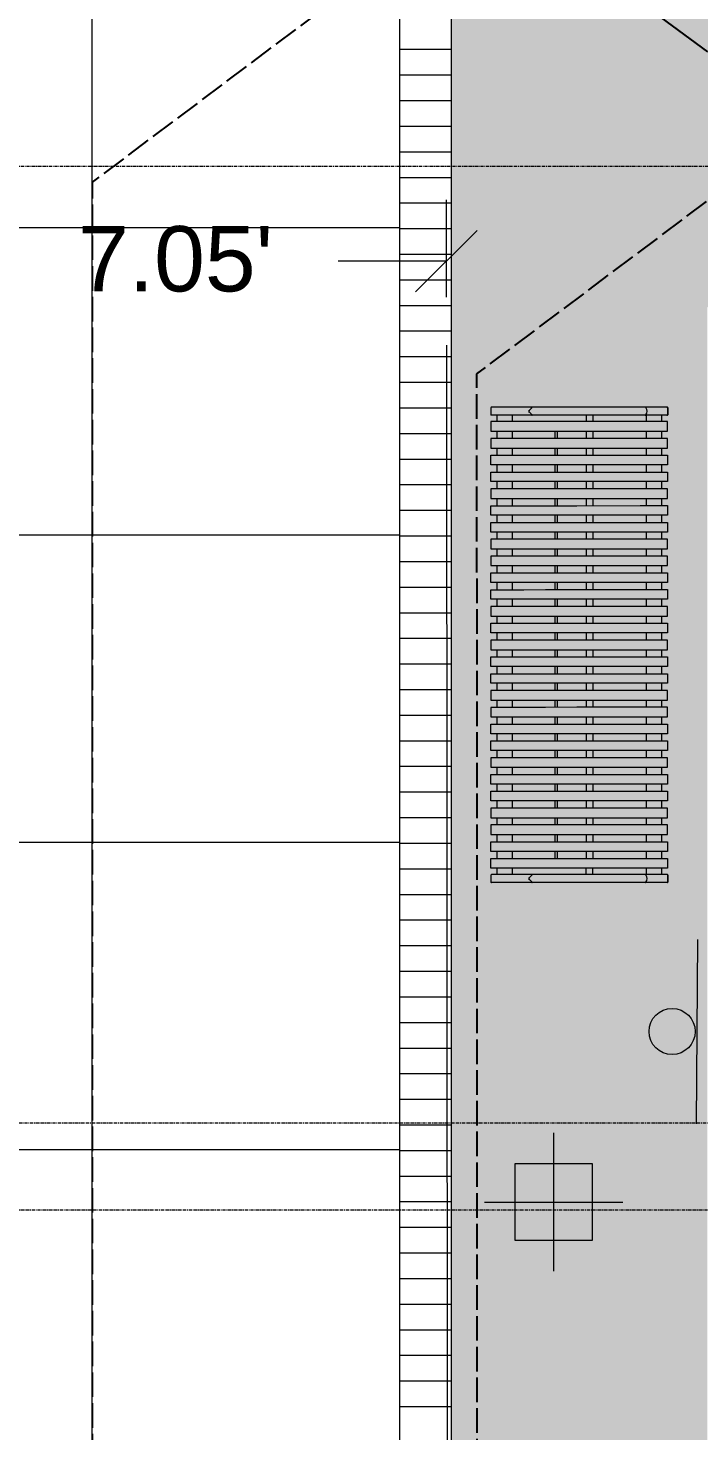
# Model space of a CAD drawing. Header units: inches. Extents: x 3268 to 7018, y 976 to 6708.
# Drawn here: x 6074.8 to 6179.5, y 3788.6 to 4007.8 of the extents above; entities that cross this region are included whole.
import ezdxf

# ---------------------------------------------------------------- set-up
doc = ezdxf.new("R2010")
doc.units = ezdxf.units.IN
doc.header["$MEASUREMENT"] = 0
doc.linetypes.add('Grid Line 1_2_', pattern=[0.875, 0.5, -0.125, 0.125, -0.125])
doc.linetypes.add('IMPORT-EASEMENT2', pattern=[4.8, 3.84, -0.96])
for name, color, linetype, lineweight in [('0-landscaping', 1, 'Continuous', 25), ('C-ANNO-5FT-PED-ZONE', 130, 'Continuous', 25), ('C-SITE-SIGN', 2, 'Continuous', 15), ('L-DROPOFF STUDIES', 2, 'Continuous', 15), ('L-PVMT-BRCK-HATC', 252, 'Continuous', 15), ('L-PVMT-CONC-HATC', 252, 'Continuous', 15), ('L-SITE-FURN-DETL', 41, 'Continuous', 9), ('L-SITE-LIGHT', 2, 'Continuous', 15), ('S-GRID', 1, 'Continuous', 9), ('site_dwg', 8, 'Continuous', 9)]:
    doc.layers.add(name, color=color, linetype=linetype, lineweight=lineweight)
doc.styles.add('Arial_1', font='arial.ttf', dxfattribs={"height": 10.2})

# ---------------------------------------------------------------- blocks, each defined once
blk = doc.blocks.new('site_dwg_dec1-V211-Overall Retail Plan Opt 2')
at = {"layer": '0-landscaping', "color": 213, "flags": 128}
blk.add_lwpolyline([(-112.29, -51.02), (-113.7, -44.31)], dxfattribs=at)
blk = doc.blocks.new('site_dwg__ArchTick-12649359-Overall Retail Plan Opt 2')
at = {"layer": 'L-DROPOFF STUDIES', "color": 53}
blk.add_line((-6, -6), (6, 6), dxfattribs=at)
blk = doc.blocks.new('site_dwg_lighting-12649360-Overall Retail Plan Opt 2')
at = {"layer": 'L-SITE-LIGHT', "color": 53}
for p, q in [((0, 5.4), (0, -5.4)), ((-5.4, 0), (5.4, 0))]:
    blk.add_line(p, q, dxfattribs=at)
at = {"layer": 'L-SITE-LIGHT', "color": 53, "flags": 128}
blk.add_lwpolyline([(-3, 3), (3, 3), (3, -3), (-3, -3)], close=True, dxfattribs=at)
blk = doc.blocks.new('site_dwg_seatwall-12649361-Overall Retail Plan Opt 2')
at = {"layer": 'L-SITE-FURN-DETL', "color": 133}
for p, q in [((-10.77, 37.06), (-10.77, 35.94)), ((-9.84, 35.88), (-9.84, 34.88)), ((-7.46, 35.88), (-7.46, 34.88)), ((-4.82, 36.32), (-4.82, 36.68)), ((4.07, 35.88), (4.07, 34.88)), ((5.12, 35.88), (5.12, 34.88)), ((13.46, 35.88), (13.46, 34.88)), ((15.84, 35.88), (15.84, 34.88)), ((16.78, 37.06), (16.78, 35.94)), ((16.82, 37.06), (16.82, 35.94)), ((-9.84, 33.38), (-9.84, 32.25)), ((-7.46, 33.38), (-7.46, 32.25)), ((-0.75, 32.25), (-0.75, 33.38)), ((-0.37, 32.25), (-0.37, 33.38)), ((4.07, 33.38), (4.07, 32.25)), ((5.12, 33.38), (5.12, 32.25)), ((13.46, 33.38), (13.46, 32.25)), ((15.84, 33.38), (15.84, 32.25)), ((-9.84, 30.75), (-9.84, 29.63)), ((-7.46, 30.75), (-7.46, 29.63)), ((-0.75, 29.63), (-0.75, 30.75)), ((-0.37, 29.63), (-0.37, 30.75)), ((4.07, 30.75), (4.07, 29.63)), ((5.12, 30.75), (5.12, 29.63)), ((13.46, 30.75), (13.46, 29.63)), ((15.84, 30.75), (15.84, 29.63)), ((-9.84, 28.13), (-9.84, 27)), ((-7.46, 28.13), (-7.46, 27)), ((-0.75, 27), (-0.75, 28.13)), ((-0.37, 27), (-0.37, 28.13)), ((4.07, 28.13), (4.07, 27)), ((5.12, 28.13), (5.12, 27)), ((13.46, 28.13), (13.46, 27)), ((15.84, 28.13), (15.84, 27)), ((-9.84, 25.5), (-9.84, 24.38)), ((-7.46, 25.5), (-7.46, 24.38)), ((-0.75, 24.38), (-0.75, 25.5)), ((-0.37, 24.38), (-0.37, 25.5)), ((4.07, 25.5), (4.07, 24.38)), ((5.12, 25.5), (5.12, 24.38)), ((13.46, 25.5), (13.46, 24.38)), ((15.84, 25.5), (15.84, 24.38)), ((-9.84, 22.88), (-9.84, 21.75)), ((-7.46, 22.88), (-7.46, 21.75)), ((-0.75, 21.75), (-0.75, 22.88)), ((-0.37, 21.75), (-0.37, 22.88)), ((4.07, 22.88), (4.07, 21.75)), ((5.12, 22.88), (5.12, 21.75)), ((13.46, 22.88), (13.46, 21.75)), ((15.84, 22.88), (15.84, 21.75)), ((-9.84, 20.25), (-9.84, 19.13)), ((-7.46, 20.25), (-7.46, 19.13)), ((-0.75, 19.13), (-0.75, 20.25)), ((-0.37, 19.13), (-0.37, 20.25)), ((4.07, 20.25), (4.07, 19.13)), ((5.12, 20.25), (5.12, 19.13)), ((13.46, 20.25), (13.46, 19.13)), ((15.84, 20.25), (15.84, 19.13)), ((-9.84, 17.63), (-9.84, 16.5)), ((-7.46, 17.63), (-7.46, 16.5)), ((-0.75, 16.5), (-0.75, 17.63)), ((-0.37, 16.5), (-0.37, 17.63)), ((4.07, 17.63), (4.07, 16.5)), ((5.12, 17.63), (5.12, 16.5)), ((13.46, 17.63), (13.46, 16.5)), ((15.84, 17.63), (15.84, 16.5)), ((-9.84, 15), (-9.84, 13.88)), ((-7.46, 15), (-7.46, 13.88)), ((-0.75, 13.88), (-0.75, 15)), ((-0.37, 13.88), (-0.37, 15)), ((4.07, 15), (4.07, 13.88)), ((5.12, 15), (5.12, 13.88)), ((13.46, 15), (13.46, 13.88)), ((15.84, 15), (15.84, 13.88)), ((-9.84, 12.38), (-9.84, 11.25)), ((-7.46, 12.38), (-7.46, 11.25)), ((-0.75, 11.25), (-0.75, 12.38)), ((-0.37, 11.25), (-0.37, 12.38)), ((4.07, 12.38), (4.07, 11.25)), ((5.12, 12.38), (5.12, 11.25)), ((13.46, 12.38), (13.46, 11.25)), ((15.84, 12.38), (15.84, 11.25)), ((-9.84, 9.75), (-9.84, 8.63)), ((-7.46, 9.75), (-7.46, 8.63)), ((-0.75, 8.63), (-0.75, 9.75)), ((-0.37, 8.63), (-0.37, 9.75)), ((4.07, 9.75), (4.07, 8.63)), ((5.12, 9.75), (5.12, 8.63)), ((13.46, 9.75), (13.46, 8.63)), ((15.84, 9.75), (15.84, 8.63)), ((-9.84, 7.13), (-9.84, 6)), ((-7.46, 7.13), (-7.46, 6)), ((-0.75, 6), (-0.75, 7.13)), ((-0.37, 6), (-0.37, 7.13)), ((4.07, 7.13), (4.07, 6)), ((5.12, 7.13), (5.12, 6)), ((13.46, 7.13), (13.46, 6)), ((15.84, 7.13), (15.84, 6)), ((-9.84, 4.5), (-9.84, 3.38)), ((-7.46, 4.5), (-7.46, 3.38)), ((-0.75, 3.38), (-0.75, 4.5)), ((-0.37, 3.38), (-0.37, 4.5)), ((4.07, 4.5), (4.07, 3.38)), ((5.12, 4.5), (5.12, 3.38)), ((13.46, 4.5), (13.46, 3.38)), ((15.84, 4.5), (15.84, 3.38)), ((-9.84, 1.88), (-9.84, 0.75)), ((-7.46, 1.88), (-7.46, 0.75)), ((-0.75, 0.75), (-0.75, 1.88)), ((-0.37, 0.75), (-0.37, 1.88)), ((4.07, 1.88), (4.07, 0.75)), ((5.12, 1.88), (5.12, 0.75)), ((13.46, 1.88), (13.46, 0.75)), ((15.84, 1.88), (15.84, 0.75)), ((-9.84, -0.75), (-9.84, -1.87)), ((-7.46, -0.75), (-7.46, -1.87)), ((-0.75, -1.87), (-0.75, -0.75)), ((-0.37, -1.87), (-0.37, -0.75)), ((4.07, -0.75), (4.07, -1.87)), ((5.12, -0.75), (5.12, -1.87)), ((13.46, -0.75), (13.46, -1.87)), ((15.84, -0.75), (15.84, -1.87)), ((-9.84, -3.37), (-9.84, -4.5)), ((-7.46, -3.37), (-7.46, -4.5)), ((-0.75, -4.5), (-0.75, -3.37)), ((-0.37, -4.5), (-0.37, -3.37)), ((4.07, -3.37), (4.07, -4.5)), ((5.12, -3.37), (5.12, -4.5)), ((13.46, -3.37), (13.46, -4.5)), ((15.84, -3.37), (15.84, -4.5)), ((-9.84, -6), (-9.84, -7.12)), ((-7.46, -6), (-7.46, -7.12)), ((-0.75, -7.12), (-0.75, -6)), ((-0.37, -7.12), (-0.37, -6)), ((4.07, -6), (4.07, -7.12)), ((5.12, -6), (5.12, -7.12)), ((13.46, -6), (13.46, -7.12)), ((15.84, -6), (15.84, -7.12)), ((-9.84, -8.62), (-9.84, -9.75)), ((-7.46, -8.62), (-7.46, -9.75)), ((-0.75, -9.75), (-0.75, -8.62)), ((-0.37, -9.75), (-0.37, -8.62)), ((4.07, -8.62), (4.07, -9.75)), ((5.12, -8.62), (5.12, -9.75)), ((13.46, -8.62), (13.46, -9.75)), ((15.84, -8.62), (15.84, -9.75)), ((-9.84, -11.25), (-9.84, -12.37)), ((-7.46, -11.25), (-7.46, -12.37)), ((-0.75, -12.37), (-0.75, -11.25)), ((-0.37, -12.37), (-0.37, -11.25)), ((4.07, -11.25), (4.07, -12.37)), ((5.12, -11.25), (5.12, -12.37)), ((13.46, -11.25), (13.46, -12.37)), ((15.84, -11.25), (15.84, -12.37)), ((-9.84, -13.87), (-9.84, -15)), ((-7.46, -13.87), (-7.46, -15)), ((-0.75, -15), (-0.75, -13.87)), ((-0.37, -15), (-0.37, -13.87)), ((4.07, -13.87), (4.07, -15)), ((5.12, -13.87), (5.12, -15)), ((13.46, -13.87), (13.46, -15)), ((15.84, -13.87), (15.84, -15)), ((-9.84, -16.5), (-9.84, -17.62)), ((-7.46, -16.5), (-7.46, -17.62)), ((-0.75, -17.62), (-0.75, -16.5)), ((-0.37, -17.62), (-0.37, -16.5)), ((4.07, -16.5), (4.07, -17.62)), ((5.12, -16.5), (5.12, -17.62)), ((13.46, -16.5), (13.46, -17.62)), ((15.84, -16.5), (15.84, -17.62)), ((-9.84, -19.12), (-9.84, -20.25)), ((-7.46, -19.12), (-7.46, -20.25)), ((-0.75, -20.25), (-0.75, -19.12)), ((-0.37, -20.25), (-0.37, -19.12)), ((4.07, -19.12), (4.07, -20.25)), ((5.12, -19.12), (5.12, -20.25)), ((13.46, -19.12), (13.46, -20.25)), ((15.84, -19.12), (15.84, -20.25)), ((-9.84, -21.75), (-9.84, -22.87)), ((-7.46, -21.75), (-7.46, -22.87)), ((-0.75, -22.87), (-0.75, -21.75)), ((-0.37, -22.87), (-0.37, -21.75)), ((4.07, -21.75), (4.07, -22.87)), ((5.12, -21.75), (5.12, -22.87)), ((13.46, -21.75), (13.46, -22.87)), ((15.84, -21.75), (15.84, -22.87)), ((-9.84, -24.37), (-9.84, -25.5)), ((-7.46, -24.37), (-7.46, -25.5)), ((-0.75, -25.5), (-0.75, -24.37)), ((-0.37, -25.5), (-0.37, -24.37)), ((4.07, -24.37), (4.07, -25.5)), ((5.12, -24.37), (5.12, -25.5)), ((13.46, -24.37), (13.46, -25.5)), ((15.84, -24.37), (15.84, -25.5)), ((-9.84, -27), (-9.84, -28.12)), ((-7.46, -27), (-7.46, -28.12)), ((-0.75, -28.12), (-0.75, -27)), ((-0.37, -28.12), (-0.37, -27)), ((4.07, -27), (4.07, -28.12)), ((5.12, -27), (5.12, -28.12)), ((13.46, -27), (13.46, -28.12)), ((15.84, -27), (15.84, -28.12)), ((-9.84, -29.62), (-9.84, -30.75)), ((-7.46, -29.62), (-7.46, -30.75)), ((-0.75, -30.75), (-0.75, -29.62)), ((-0.37, -30.75), (-0.37, -29.62)), ((4.07, -29.62), (4.07, -30.75)), ((5.12, -29.62), (5.12, -30.75)), ((13.46, -29.62), (13.46, -30.75)), ((15.84, -29.62), (15.84, -30.75)), ((-9.84, -32.25), (-9.84, -33.37)), ((-7.46, -32.25), (-7.46, -33.37)), ((-0.75, -33.37), (-0.75, -32.25)), ((-0.37, -33.37), (-0.37, -32.25)), ((4.07, -32.25), (4.07, -33.37)), ((5.12, -32.25), (5.12, -33.37)), ((13.46, -32.25), (13.46, -33.37)), ((15.84, -32.25), (15.84, -33.37)), ((-9.84, -34.87), (-9.84, -35.88)), ((-7.46, -34.87), (-7.46, -35.88)), ((4.07, -35.88), (4.07, -34.87)), ((5.12, -35.88), (5.12, -34.87)), ((13.46, -34.87), (13.46, -35.88)), ((15.84, -34.87), (15.84, -35.88)), ((-10.77, -35.94), (-10.77, -37.06)), ((-4.82, -36.68), (-4.82, -36.32)), ((16.78, -35.94), (16.78, -37.06)), ((16.82, -35.94), (16.82, -37.06))]:
    blk.add_line(p, q, dxfattribs=at)
at = {"layer": 'L-SITE-FURN-DETL', "color": 133, "flags": 128}
for points in [[(16.75, 37.12), (16.71, 37.12), (14.71, 37.12), (13.31, 37.12), (9.26, 37.12), (-0.31, 37.12), (-4.37, 37.12), (-6.01, 37.12), (-6.03, 37.12), (-6.81, 37.12), (-10.71, 37.12)], [(16.75, 35.88), (16.71, 35.88), (14.71, 35.88), (13.31, 35.88), (9.26, 35.88), (-0.31, 35.88), (-4.37, 35.88), (-6.01, 35.88), (-6.03, 35.88), (-6.81, 35.88), (-10.71, 35.88)], [(16.75, -35.88), (16.71, -35.88), (14.71, -35.88), (13.31, -35.88), (9.26, -35.88), (-0.31, -35.88), (-4.37, -35.88), (-6.01, -35.88), (-6.03, -35.88), (-6.81, -35.88), (-10.71, -35.88)], [(16.75, -37.12), (16.71, -37.12), (14.71, -37.12), (13.31, -37.12), (9.26, -37.12), (-0.31, -37.12), (-4.37, -37.12), (-6.01, -37.12), (-6.03, -37.12), (-6.81, -37.12), (-10.71, -37.12)]]:
    blk.add_lwpolyline(points, dxfattribs=at)
for points in [[(12.5, 33.38), (12.55, 33.38), (14.84, 33.38), (16.78, 33.38), (16.78, 34.88), (14.84, 34.88), (12.55, 34.88), (12.5, 34.88), (2.64, 34.88), (-2.24, 34.88), (-5.64, 34.88), (-5.66, 34.88), (-6.81, 34.88), (-10.77, 34.88), (-10.77, 33.38), (-6.81, 33.38), (-5.66, 33.38), (-5.64, 33.38), (-2.24, 33.38), (2.64, 33.38)], [(12.5, 30.75), (12.55, 30.75), (14.84, 30.75), (16.78, 30.75), (16.78, 32.25), (14.84, 32.25), (12.55, 32.25), (12.5, 32.25), (2.64, 32.25), (-2.24, 32.25), (-5.64, 32.25), (-5.66, 32.25), (-6.81, 32.25), (-10.77, 32.25), (-10.77, 30.75), (-6.81, 30.75), (-5.66, 30.75), (-5.64, 30.75), (-2.24, 30.75), (2.64, 30.75)], [(12.5, 28.13), (2.64, 28.13), (-2.24, 28.13), (-5.64, 28.13), (-5.66, 28.13), (-6.81, 28.13), (-10.77, 28.13), (-10.77, 29.63), (-6.81, 29.63), (-5.66, 29.63), (-5.64, 29.63), (-2.24, 29.63), (2.64, 29.63), (12.5, 29.63), (12.55, 29.63), (14.84, 29.63), (16.78, 29.63), (16.78, 28.13), (14.84, 28.13), (12.55, 28.13)], [(-10.77, 25.5), (-10.77, 27), (-6.81, 27), (-5.66, 27), (-5.64, 27), (-2.24, 27), (2.64, 27), (12.5, 27), (12.55, 27), (14.84, 27), (16.78, 27), (16.78, 25.5), (14.84, 25.5), (12.55, 25.5), (12.5, 25.5), (2.64, 25.5), (-2.24, 25.5), (-5.64, 25.5), (-5.66, 25.5), (-6.81, 25.5)], [(12.5, 22.88), (12.55, 22.88), (14.84, 22.88), (16.78, 22.88), (16.78, 24.38), (14.84, 24.38), (12.55, 24.38), (12.5, 24.38), (2.64, 24.38), (-2.24, 24.38), (-5.64, 24.38), (-5.66, 24.38), (-6.81, 24.38), (-10.77, 24.38), (-10.77, 22.88), (-6.81, 22.88), (-5.66, 22.88), (-5.64, 22.88), (-2.24, 22.88), (2.64, 22.88)], [(12.5, 20.25), (2.64, 20.25), (-2.24, 20.25), (-5.64, 20.25), (-5.66, 20.25), (-6.81, 20.25), (-10.77, 20.25), (-10.77, 21.75), (-6.81, 21.75), (-5.66, 21.75), (-5.64, 21.75), (-2.24, 21.75), (2.64, 21.75), (12.5, 21.75), (12.55, 21.75), (14.84, 21.75), (16.78, 21.75), (16.78, 20.25), (14.84, 20.25), (12.55, 20.25)], [(12.5, 17.63), (2.64, 17.63), (-2.24, 17.63), (-5.64, 17.63), (-5.66, 17.63), (-6.81, 17.63), (-10.77, 17.63), (-10.77, 19.13), (-6.81, 19.13), (-5.66, 19.13), (-5.64, 19.13), (-2.24, 19.13), (2.64, 19.13), (12.5, 19.13), (12.55, 19.13), (14.84, 19.13), (16.78, 19.13), (16.78, 17.63), (14.84, 17.63), (12.55, 17.63)], [(12.5, 15), (12.55, 15), (14.84, 15), (16.78, 15), (16.78, 16.5), (14.84, 16.5), (12.55, 16.5), (12.5, 16.5), (2.64, 16.5), (-2.24, 16.5), (-5.64, 16.5), (-5.66, 16.5), (-6.81, 16.5), (-10.77, 16.5), (-10.77, 15), (-6.81, 15), (-5.66, 15), (-5.64, 15), (-2.24, 15), (2.64, 15)], [(12.5, 12.38), (12.55, 12.38), (14.84, 12.38), (16.78, 12.38), (16.78, 13.88), (14.84, 13.88), (12.55, 13.88), (12.5, 13.88), (2.64, 13.88), (-2.24, 13.88), (-5.64, 13.88), (-5.66, 13.88), (-6.81, 13.88), (-10.77, 13.88), (-10.77, 12.38), (-6.81, 12.38), (-5.66, 12.38), (-5.64, 12.38), (-2.24, 12.38), (2.64, 12.38)], [(12.5, 9.75), (2.64, 9.75), (-2.24, 9.75), (-5.64, 9.75), (-5.66, 9.75), (-6.81, 9.75), (-10.77, 9.75), (-10.77, 11.25), (-6.81, 11.25), (-5.66, 11.25), (-5.64, 11.25), (-2.24, 11.25), (2.64, 11.25), (12.5, 11.25), (12.55, 11.25), (14.84, 11.25), (16.78, 11.25), (16.78, 9.75), (14.84, 9.75), (12.55, 9.75)], [(12.5, 7.13), (2.64, 7.13), (-2.24, 7.13), (-5.64, 7.13), (-5.66, 7.13), (-6.81, 7.13), (-10.77, 7.13), (-10.77, 8.63), (-6.81, 8.63), (-5.66, 8.63), (-5.64, 8.63), (-2.24, 8.63), (2.64, 8.63), (12.5, 8.63), (12.55, 8.63), (14.84, 8.63), (16.78, 8.63), (16.78, 7.13), (14.84, 7.13), (12.55, 7.13)], [(12.5, 4.5), (12.55, 4.5), (14.84, 4.5), (16.78, 4.5), (16.78, 6), (14.84, 6), (12.55, 6), (12.5, 6), (2.64, 6), (-2.24, 6), (-5.64, 6), (-5.66, 6), (-6.81, 6), (-10.77, 6), (-10.77, 4.5), (-6.81, 4.5), (-5.66, 4.5), (-5.64, 4.5), (-2.24, 4.5), (2.64, 4.5)], [(12.5, 1.88), (2.64, 1.88), (-2.24, 1.88), (-5.64, 1.88), (-5.66, 1.88), (-6.81, 1.88), (-10.77, 1.88), (-10.77, 3.38), (-6.81, 3.38), (-5.66, 3.38), (-5.64, 3.38), (-2.24, 3.38), (2.64, 3.38), (12.5, 3.38), (12.55, 3.38), (14.84, 3.38), (16.78, 3.38), (16.78, 1.88), (14.84, 1.88), (12.55, 1.88)], [(12.5, -0.75), (12.55, -0.75), (14.84, -0.75), (16.78, -0.75), (16.78, 0.75), (14.84, 0.75), (12.55, 0.75), (12.5, 0.75), (2.64, 0.75), (-2.24, 0.75), (-5.64, 0.75), (-5.66, 0.75), (-6.81, 0.75), (-10.77, 0.75), (-10.77, -0.75), (-6.81, -0.75), (-5.66, -0.75), (-5.64, -0.75), (-2.24, -0.75), (2.64, -0.75)], [(12.5, -3.37), (2.64, -3.37), (-2.24, -3.37), (-5.64, -3.37), (-5.66, -3.37), (-6.81, -3.37), (-10.77, -3.37), (-10.77, -1.87), (-6.81, -1.87), (-5.66, -1.87), (-5.64, -1.87), (-2.24, -1.87), (2.64, -1.87), (12.5, -1.87), (12.55, -1.87), (14.84, -1.87), (16.78, -1.87), (16.78, -3.37), (14.84, -3.37), (12.55, -3.37)], [(12.5, -6), (2.64, -6), (-2.24, -6), (-5.64, -6), (-5.66, -6), (-6.81, -6), (-10.77, -6), (-10.77, -4.5), (-6.81, -4.5), (-5.66, -4.5), (-5.64, -4.5), (-2.24, -4.5), (2.64, -4.5), (12.5, -4.5), (12.55, -4.5), (14.84, -4.5), (16.78, -4.5), (16.78, -6), (14.84, -6), (12.55, -6)], [(12.5, -8.62), (12.55, -8.62), (14.84, -8.62), (16.78, -8.62), (16.78, -7.12), (14.84, -7.12), (12.55, -7.12), (12.5, -7.12), (2.64, -7.12), (-2.24, -7.12), (-5.64, -7.12), (-5.66, -7.12), (-6.81, -7.12), (-10.77, -7.12), (-10.77, -8.62), (-6.81, -8.62), (-5.66, -8.62), (-5.64, -8.62), (-2.24, -8.62), (2.64, -8.62)], [(12.5, -11.25), (12.55, -11.25), (14.84, -11.25), (16.78, -11.25), (16.78, -9.75), (14.84, -9.75), (12.55, -9.75), (12.5, -9.75), (2.64, -9.75), (-2.24, -9.75), (-5.64, -9.75), (-5.66, -9.75), (-6.81, -9.75), (-10.77, -9.75), (-10.77, -11.25), (-6.81, -11.25), (-5.66, -11.25), (-5.64, -11.25), (-2.24, -11.25), (2.64, -11.25)], [(12.5, -13.87), (2.64, -13.87), (-2.24, -13.87), (-5.64, -13.87), (-5.66, -13.87), (-6.81, -13.87), (-10.77, -13.87), (-10.77, -12.37), (-6.81, -12.37), (-5.66, -12.37), (-5.64, -12.37), (-2.24, -12.37), (2.64, -12.37), (12.5, -12.37), (12.55, -12.37), (14.84, -12.37), (16.78, -12.37), (16.78, -13.87), (14.84, -13.87), (12.55, -13.87)], [(12.5, -16.5), (2.64, -16.5), (-2.24, -16.5), (-5.64, -16.5), (-5.66, -16.5), (-6.81, -16.5), (-10.77, -16.5), (-10.77, -15), (-6.81, -15), (-5.66, -15), (-5.64, -15), (-2.24, -15), (2.64, -15), (12.5, -15), (12.55, -15), (14.84, -15), (16.78, -15), (16.78, -16.5), (14.84, -16.5), (12.55, -16.5)], [(12.5, -19.12), (12.55, -19.12), (14.84, -19.12), (16.78, -19.12), (16.78, -17.62), (14.84, -17.62), (12.55, -17.62), (12.5, -17.62), (2.64, -17.62), (-2.24, -17.62), (-5.64, -17.62), (-5.66, -17.62), (-6.81, -17.62), (-10.77, -17.62), (-10.77, -19.12), (-6.81, -19.12), (-5.66, -19.12), (-5.64, -19.12), (-2.24, -19.12), (2.64, -19.12)], [(12.5, -21.75), (2.64, -21.75), (-2.24, -21.75), (-5.64, -21.75), (-5.66, -21.75), (-6.81, -21.75), (-10.77, -21.75), (-10.77, -20.25), (-6.81, -20.25), (-5.66, -20.25), (-5.64, -20.25), (-2.24, -20.25), (2.64, -20.25), (12.5, -20.25), (12.55, -20.25), (14.84, -20.25), (16.78, -20.25), (16.78, -21.75), (14.84, -21.75), (12.55, -21.75)], [(12.5, -24.37), (2.64, -24.37), (-2.24, -24.37), (-5.64, -24.37), (-5.66, -24.37), (-6.81, -24.37), (-10.77, -24.37), (-10.77, -22.87), (-6.81, -22.87), (-5.66, -22.87), (-5.64, -22.87), (-2.24, -22.87), (2.64, -22.87), (12.5, -22.87), (12.55, -22.87), (14.84, -22.87), (16.78, -22.87), (16.78, -24.37), (14.84, -24.37), (12.55, -24.37)], [(12.5, -27), (12.55, -27), (14.84, -27), (16.78, -27), (16.78, -25.5), (14.84, -25.5), (12.55, -25.5), (12.5, -25.5), (2.64, -25.5), (-2.24, -25.5), (-5.64, -25.5), (-5.66, -25.5), (-6.81, -25.5), (-10.77, -25.5), (-10.77, -27), (-6.81, -27), (-5.66, -27), (-5.64, -27), (-2.24, -27), (2.64, -27)], [(12.5, -29.62), (12.55, -29.62), (14.84, -29.62), (16.78, -29.62), (16.78, -28.12), (14.84, -28.12), (12.55, -28.12), (12.5, -28.12), (2.64, -28.12), (-2.24, -28.12), (-5.64, -28.12), (-5.66, -28.12), (-6.81, -28.12), (-10.77, -28.12), (-10.77, -29.62), (-6.81, -29.62), (-5.66, -29.62), (-5.64, -29.62), (-2.24, -29.62), (2.64, -29.62)], [(12.5, -32.25), (2.64, -32.25), (-2.24, -32.25), (-5.64, -32.25), (-5.66, -32.25), (-6.81, -32.25), (-10.77, -32.25), (-10.77, -30.75), (-6.81, -30.75), (-5.66, -30.75), (-5.64, -30.75), (-2.24, -30.75), (2.64, -30.75), (12.5, -30.75), (12.55, -30.75), (14.84, -30.75), (16.78, -30.75), (16.78, -32.25), (14.84, -32.25), (12.55, -32.25)], [(12.5, -34.87), (2.64, -34.87), (-2.24, -34.87), (-5.64, -34.87), (-5.66, -34.87), (-6.81, -34.87), (-10.77, -34.87), (-10.77, -33.37), (-6.81, -33.37), (-5.66, -33.37), (-5.64, -33.37), (-2.24, -33.37), (2.64, -33.37), (12.5, -33.37), (12.55, -33.37), (14.84, -33.37), (16.78, -33.37), (16.78, -34.87), (14.84, -34.87), (12.55, -34.87)]]:
    blk.add_lwpolyline(points, close=True, dxfattribs=at)
at = {"layer": 'L-SITE-FURN-DETL', "color": 133}
for centre, radius, start, end in [((-10.71, 37.06), 0.0625, 90, 180), ((-10.71, 35.94), 0.0625, 180, 270), ((13.31, 37), 0.125, 34.8499, 90), ((13.31, 36), 0.125, 270, 325.1501), ((12.59, 36.5), 1, 325.1501, 34.8499), ((16.71, 37.06), 0.0625, 0, 90), ((16.71, 35.94), 0.0625, 270, 0), ((-10.71, -35.94), 0.0625, 90, 180), ((-10.71, -37.06), 0.0625, 180, 270), ((13.31, -36), 0.125, 34.8499, 90), ((13.31, -37), 0.125, 270, 325.1501), ((12.59, -36.5), 1, 325.1501, 34.8499), ((16.71, -35.94), 0.0625, 0, 90), ((16.71, -37.06), 0.0625, 270, 0)]:
    blk.add_arc(centre, radius, start, end, dxfattribs=at)
for centre in [(-5.76, 36.5), (-5.76, -36.5)]:
    blk.add_ellipse(centre, major_axis=(0, 1), ratio=0.950917, start_param=4.529012, end_param=4.895766, dxfattribs=at)
for points, knots in [([(-4.82, 36.68), (-4.81, 36.67), (-4.79, 36.67), (-4.77, 36.67), (-4.74, 36.67), (-4.71, 36.69), (-4.65, 36.74), (-4.62, 36.77), (-4.53, 36.87), (-4.47, 36.95), (-4.4, 37.03), (-4.38, 37.05), (-4.37, 37.06)], [-0.149114, -0.149114, -0.149114, -0.149114, 0, 0, 0, 0.268143, 0.268143, 0.536286, 0.536286, 1.072572, 1.072572, 1.20021, 1.20021, 1.20021, 1.20021]), ([(-4.37, 35.94), (-4.38, 35.95), (-4.4, 35.97), (-4.47, 36.05), (-4.53, 36.13), (-4.62, 36.23), (-4.65, 36.26), (-4.71, 36.31), (-4.74, 36.33), (-4.79, 36.33), (-4.81, 36.33), (-4.82, 36.32)], [8.664695, 8.664695, 8.664695, 8.664695, 8.792333, 8.792333, 9.328619, 9.328619, 9.596762, 9.596762, 9.864905, 9.864905, 10.014019, 10.014019, 10.014019, 10.014019]), ([(-4.36, 37.07), (-4.35, 37.08), (-4.35, 37.1), (-4.35, 37.11), (-4.35, 37.12), (-4.36, 37.12), (-4.36, 37.12), (-4.37, 37.12), (-4.37, 37.12), (-4.37, 37.12)], [0.021552, 0.021552, 0.021552, 0.021552, 0.1178899, 0.1178899, 0.173416, 0.173416, 0.2261946, 0.2261946, 0.2269767, 0.2269767, 0.2269767, 0.2269767]), ([(-4.37, 35.88), (-4.37, 35.88), (-4.37, 35.88), (-4.36, 35.88), (-4.36, 35.88), (-4.35, 35.88), (-4.35, 35.89), (-4.35, 35.9), (-4.35, 35.92), (-4.36, 35.93)], [-0.0006648, -0.0006648, -0.0006648, -0.0006648, 0, 0, 0.0448633, 0.0448633, 0.0920621, 0.0920621, 0.173952, 0.173952, 0.173952, 0.173952]), ([(16.82, 37.06), (16.82, 37.07), (16.82, 37.08), (16.81, 37.09), (16.81, 37.1), (16.79, 37.11), (16.79, 37.12), (16.77, 37.12), (16.76, 37.12), (16.75, 37.12)], [0.19865694, 0.19865694, 0.19865694, 0.19865694, 0.22080527, 0.22080527, 0.24456797, 0.24456797, 0.27039096, 0.27039096, 0.29800607, 0.29800607, 0.29800607, 0.29800607]), ([(16.75, 35.88), (16.76, 35.88), (16.77, 35.88), (16.79, 35.88), (16.79, 35.89), (16.81, 35.9), (16.81, 35.91), (16.82, 35.92), (16.82, 35.93), (16.82, 35.94)], [0.49662169, 0.49662169, 0.49662169, 0.49662169, 0.5242368, 0.5242368, 0.55005979, 0.55005979, 0.57382249, 0.57382249, 0.59597082, 0.59597082, 0.59597082, 0.59597082]), ([(-4.82, -36.32), (-4.81, -36.33), (-4.79, -36.33), (-4.77, -36.33), (-4.74, -36.33), (-4.71, -36.31), (-4.65, -36.26), (-4.62, -36.23), (-4.53, -36.13), (-4.47, -36.05), (-4.4, -35.97), (-4.38, -35.95), (-4.37, -35.94)], [-0.149114, -0.149114, -0.149114, -0.149114, 0, 0, 0, 0.268143, 0.268143, 0.536286, 0.536286, 1.072572, 1.072572, 1.20021, 1.20021, 1.20021, 1.20021]), ([(-4.37, -37.06), (-4.38, -37.05), (-4.4, -37.03), (-4.47, -36.95), (-4.53, -36.87), (-4.62, -36.77), (-4.65, -36.74), (-4.71, -36.69), (-4.74, -36.67), (-4.79, -36.67), (-4.81, -36.67), (-4.82, -36.68)], [8.664695, 8.664695, 8.664695, 8.664695, 8.792333, 8.792333, 9.328619, 9.328619, 9.596762, 9.596762, 9.864905, 9.864905, 10.014019, 10.014019, 10.014019, 10.014019]), ([(-4.36, -35.93), (-4.35, -35.92), (-4.35, -35.9), (-4.35, -35.89), (-4.35, -35.88), (-4.36, -35.88), (-4.36, -35.88), (-4.37, -35.88), (-4.37, -35.88), (-4.37, -35.88)], [0.021552, 0.021552, 0.021552, 0.021552, 0.1178899, 0.1178899, 0.173416, 0.173416, 0.2261946, 0.2261946, 0.2269767, 0.2269767, 0.2269767, 0.2269767]), ([(-4.37, -37.12), (-4.37, -37.12), (-4.37, -37.12), (-4.36, -37.12), (-4.36, -37.12), (-4.35, -37.12), (-4.35, -37.11), (-4.35, -37.1), (-4.35, -37.08), (-4.36, -37.07)], [-0.0006648, -0.0006648, -0.0006648, -0.0006648, 0, 0, 0.0448633, 0.0448633, 0.0920621, 0.0920621, 0.173952, 0.173952, 0.173952, 0.173952]), ([(16.82, -35.94), (16.82, -35.93), (16.82, -35.92), (16.81, -35.91), (16.81, -35.9), (16.79, -35.89), (16.79, -35.88), (16.77, -35.88), (16.76, -35.88), (16.75, -35.88)], [0.19865694, 0.19865694, 0.19865694, 0.19865694, 0.22080527, 0.22080527, 0.24456797, 0.24456797, 0.27039096, 0.27039096, 0.29800607, 0.29800607, 0.29800607, 0.29800607]), ([(16.75, -37.12), (16.76, -37.12), (16.77, -37.12), (16.79, -37.12), (16.79, -37.11), (16.81, -37.1), (16.81, -37.09), (16.82, -37.08), (16.82, -37.07), (16.82, -37.06)], [0.49662169, 0.49662169, 0.49662169, 0.49662169, 0.5242368, 0.5242368, 0.55005979, 0.55005979, 0.57382249, 0.57382249, 0.59597082, 0.59597082, 0.59597082, 0.59597082])]:
    blk.add_open_spline(points, degree=3, knots=knots, dxfattribs=at)
for points in [[(-4.37, 37.06), (-4.37, 37.06), (-4.36, 37.07), (-4.36, 37.07)], [(-4.36, 35.93), (-4.36, 35.93), (-4.37, 35.94), (-4.37, 35.94)], [(-4.37, -35.94), (-4.37, -35.94), (-4.36, -35.93), (-4.36, -35.93)], [(-4.36, -37.07), (-4.36, -37.07), (-4.37, -37.06), (-4.37, -37.06)]]:
    blk.add_open_spline(points, degree=3, dxfattribs=at)
blk = doc.blocks.new('site_dwg_b2-12649368-Overall Retail Plan Opt 2')
at = {"layer": 'L-PVMT-BRCK-HATC', "color": 53}
blk.add_line((0, 0), (0, 7.99), dxfattribs=at)
blk = doc.blocks.new('site_dwg_SIGN-12649377-Overall Retail Plan Opt 2')
at = {"layer": 'C-SITE-SIGN', "color": 53}
blk.add_line((4.83, 18), (4.83, -18), dxfattribs=at)
blk.add_circle((0, 0), 4.5, dxfattribs=at)
blk = doc.blocks.new('site_dwg-12440225-Overall Retail Plan Opt 2')
at = {"layer": 'L-PVMT-BRCK-HATC'}
h = blk.add_hatch(dxfattribs=at)
h.set_pattern_fill('FP_246', color=53, style=0, pattern_type=2)
h.set_pattern_definition([(41.193, (24339643.438, 9814490.821), (0.3754036, 5.6415494), [11.995, -3.998]), (131.193, (24339646.447, 9814493.454), (0.3754036, 5.6415494), [11.995, -3.998])])
h.paths.add_polyline_path([(24340944.14, 9815161.57), (24340946.21, 9815192.75), (24341054.76, 9815287.75), (24341063.87, 9815424.2), (24341015.93, 9815427.39), (24341020.73, 9815499.24), (24341068.62, 9815496.04), (24341085.92, 9815756.34), (24341038.03, 9815759.53), (24341042.83, 9815831.38), (24341090.72, 9815828.2), (24341094.26, 9815881.41), (24340999.25, 9815989.95), (24341037.33, 9816562.21), (24341145.96, 9816657.28), (24341149.84, 9816715.34), (24341101.92, 9816718.54), (24341106.72, 9816790.38), (24341154.61, 9816787.18), (24341172.39, 9817054.59), (24341124.49, 9817057.78), (24341129.29, 9817129.63), (24341177.19, 9817126.43), (24341191.29, 9817337.95), (24341143.31, 9817341.16), (24341148.16, 9817412.99), (24341196.05, 9817409.79), (24341198.6, 9817448.45), (24341103.53, 9817557.08), (24341063.62, 9817559.73), (24340904.23, 9815164.24)])
at = {"layer": 'C-ANNO-5FT-PED-ZONE', "color": 213, "linetype": 'IMPORT-EASEMENT2', "flags": 128}
for points in [[(24341173.43, 9817974.57), (24341064.86, 9817879.54), (24341058.61, 9817785.54), (24341020.66, 9817759.05), (24341002.74, 9817494.24), (24341098.03, 9817385.65), (24341049.73, 9816657.86), (24340942.84, 9816588.12), (24340903.16, 9815991.7), (24340997.75, 9815877.32), (24340956.94, 9815281.88), (24340851.85, 9815190.06), (24340840.21, 9815028.45), (24340816.32, 9814987.86), (24340807.92, 9814861.59), (24340828.34, 9814837.59), (24340814.21, 9814639.14), (24340820.32, 9814572.24), (24340784.24, 9814041.25), (24340346.68, 9814070.99), (24339654.21, 9814556.55), (24339621.09, 9814593.99), (24339537.64, 9814651.84), (24339442.84, 9814690.83), (24339354.14, 9814753.02), (24339330.46, 9814798.3), (24339230.24, 9814867.97), (24339182.62, 9814867.15), (24339131.69, 9814915.48), (24338893.25, 9815077.69), (24338651.6, 9815247.64), (24338560.99, 9815303.18)], [(24341067.29, 9817559.49), (24341064.28, 9817515.07), (24341159.55, 9817406.52), (24341107.61, 9816623.98), (24341000.72, 9816554.24), (24340964.61, 9816011.54), (24341059.25, 9815897.1), (24341015.1, 9815253.02), (24340909.93, 9815161.12), (24340904.95, 9815092.03)]]:
    blk.add_lwpolyline(points, dxfattribs=at)
at = {"layer": 'L-DROPOFF STUDIES', "color": 53}
for p, q in [((24340996.81, 9816566.51), (24340997.82, 9816581.71)), ((24340997.18, 9816572.13), (24340980.3, 9816573.25)), ((24340996.31, 9816559.02), (24340961.56, 9816032.16))]:
    blk.add_line(p, q, dxfattribs=at)
at = {"layer": 'L-PVMT-BRCK-HATC', "color": 53, "flags": 128}
blk.add_lwpolyline([(24341063.62, 9817559.73), (24340904.23, 9815164.24)], dxfattribs=at)
at = {"layer": 'L-PVMT-CONC-HATC', "color": 53}
for p, q in [((24340990.26, 9816577.81), (24340910.46, 9816583.12)), ((24340987.08, 9816529.92), (24340907.27, 9816535.23)), ((24340983.89, 9816482.02), (24340904.08, 9816487.33)), ((24340980.7, 9816434.13), (24340900.89, 9816439.44))]:
    blk.add_line(p, q, dxfattribs=at)
at = {"layer": 'L-PVMT-CONC-HATC', "color": 53, "flags": 128}
for points in [[(24340810.98, 9813883.41), (24341079.5, 9817918.85), (24341096.74, 9818177.97)], [(24340761.14, 9813857.37), (24340780.7, 9814151.38), (24340979.01, 9817131.61)]]:
    blk.add_lwpolyline(points, dxfattribs=at)
for name, p, xscale, yscale, zscale, rotation in [('site_dwg_dec1-V211-Overall Retail Plan Opt 2', (24341126.22, 9816765.75), 1.500000000000001, 1.500000000000001, 1.500000000000001, 37.81158375857705), ('site_dwg__ArchTick-12649359-Overall Retail Plan Opt 2', (24340997.18, 9816572.13), 0.8, 0.8, 0.8, 356.1931696914649), ('site_dwg_SIGN-12649377-Overall Retail Plan Opt 2', (24341024.33, 9816449.73), 0.8000000000000004, 0.8000000000000004, 0.8000000000000004, 355.8076916818135), ('site_dwg_lighting-12649360-Overall Retail Plan Opt 2', (24341004.11, 9816424.37), 1.999999999999999, 1.999999999999999, 1.999999999999999, 356.1931696251935)]:
    blk.add_blockref(name, p, dxfattribs=dict(xscale=xscale, yscale=yscale, zscale=zscale, rotation=rotation))
for name, p, rotation in [('site_dwg_b2-12649368-Overall Retail Plan Opt 2', (24341000.09, 9816605.05), 86.19368400659664), ('site_dwg_b2-12649368-Overall Retail Plan Opt 2', (24340999.82, 9816601.06), 86.19368400659664), ('site_dwg_b2-12649368-Overall Retail Plan Opt 2', (24340999.56, 9816597.07), 86.19368400659664), ('site_dwg_b2-12649368-Overall Retail Plan Opt 2', (24340999.29, 9816593.08), 86.19368400659664), ('site_dwg_b2-12649368-Overall Retail Plan Opt 2', (24340999.03, 9816589.09), 86.19368400659664), ('site_dwg_b2-12649368-Overall Retail Plan Opt 2', (24340998.76, 9816585.09), 86.19368400659664), ('site_dwg_b2-12649368-Overall Retail Plan Opt 2', (24340998.5, 9816581.1), 86.19368400659664), ('site_dwg_b2-12649368-Overall Retail Plan Opt 2', (24340998.23, 9816577.11), 86.19368400659664), ('site_dwg_b2-12649368-Overall Retail Plan Opt 2', (24340997.97, 9816573.12), 86.19368400659664), ('site_dwg_b2-12649368-Overall Retail Plan Opt 2', (24340997.7, 9816569.13), 86.19368400659664), ('site_dwg_b2-12649368-Overall Retail Plan Opt 2', (24340997.43, 9816565.14), 86.19368400659664), ('site_dwg_b2-12649368-Overall Retail Plan Opt 2', (24340997.17, 9816561.15), 86.19368400659664), ('site_dwg_b2-12649368-Overall Retail Plan Opt 2', (24340996.9, 9816557.16), 86.19368400659664), ('site_dwg_b2-12649368-Overall Retail Plan Opt 2', (24340996.64, 9816553.17), 86.19368400659664), ('site_dwg_b2-12649368-Overall Retail Plan Opt 2', (24340996.37, 9816549.17), 86.19368400659664), ('site_dwg_seatwall-12649361-Overall Retail Plan Opt 2', (24341010.88, 9816511.14), 356.1931696251935), ('site_dwg_b2-12649368-Overall Retail Plan Opt 2', (24340996.11, 9816545.18), 86.19368400659664), ('site_dwg_b2-12649368-Overall Retail Plan Opt 2', (24340995.84, 9816541.19), 86.19368400659664), ('site_dwg_b2-12649368-Overall Retail Plan Opt 2', (24340995.58, 9816537.2), 86.19368400659664), ('site_dwg_b2-12649368-Overall Retail Plan Opt 2', (24340995.31, 9816533.21), 86.19368400659664), ('site_dwg_b2-12649368-Overall Retail Plan Opt 2', (24340995.04, 9816529.22), 86.19368400659664), ('site_dwg_b2-12649368-Overall Retail Plan Opt 2', (24340994.78, 9816525.23), 86.19368400659664), ('site_dwg_b2-12649368-Overall Retail Plan Opt 2', (24340994.51, 9816521.24), 86.19368400659664), ('site_dwg_b2-12649368-Overall Retail Plan Opt 2', (24340994.25, 9816517.24), 86.19368400659664), ('site_dwg_b2-12649368-Overall Retail Plan Opt 2', (24340993.98, 9816513.25), 86.19368400659664), ('site_dwg_b2-12649368-Overall Retail Plan Opt 2', (24340993.72, 9816509.26), 86.19368400659664), ('site_dwg_b2-12649368-Overall Retail Plan Opt 2', (24340993.45, 9816505.27), 86.19368400659664), ('site_dwg_b2-12649368-Overall Retail Plan Opt 2', (24340993.19, 9816501.28), 86.19368400659664), ('site_dwg_b2-12649368-Overall Retail Plan Opt 2', (24340992.92, 9816497.29), 86.19368400659664), ('site_dwg_b2-12649368-Overall Retail Plan Opt 2', (24340992.65, 9816493.3), 86.19368400659664), ('site_dwg_b2-12649368-Overall Retail Plan Opt 2', (24340992.39, 9816489.31), 86.19368400659664), ('site_dwg_b2-12649368-Overall Retail Plan Opt 2', (24340992.12, 9816485.32), 86.19368400659664), ('site_dwg_b2-12649368-Overall Retail Plan Opt 2', (24340991.86, 9816481.32), 86.19368400659664), ('site_dwg_b2-12649368-Overall Retail Plan Opt 2', (24340991.59, 9816477.33), 86.19368400659664), ('site_dwg_b2-12649368-Overall Retail Plan Opt 2', (24340991.33, 9816473.34), 86.19368400659664), ('site_dwg_b2-12649368-Overall Retail Plan Opt 2', (24340991.06, 9816469.35), 86.19368400659664), ('site_dwg_b2-12649368-Overall Retail Plan Opt 2', (24340990.8, 9816465.36), 86.19368400659664), ('site_dwg_b2-12649368-Overall Retail Plan Opt 2', (24340990.53, 9816461.37), 86.19368400659664), ('site_dwg_b2-12649368-Overall Retail Plan Opt 2', (24340990.27, 9816457.38), 86.19368400659664), ('site_dwg_b2-12649368-Overall Retail Plan Opt 2', (24340990, 9816453.39), 86.19368400659664), ('site_dwg_b2-12649368-Overall Retail Plan Opt 2', (24340989.73, 9816449.39), 86.19368400659664), ('site_dwg_b2-12649368-Overall Retail Plan Opt 2', (24340989.47, 9816445.4), 86.19368400659664), ('site_dwg_b2-12649368-Overall Retail Plan Opt 2', (24340989.2, 9816441.41), 86.19368400659664), ('site_dwg_b2-12649368-Overall Retail Plan Opt 2', (24340988.94, 9816437.42), 86.19368400659664), ('site_dwg_b2-12649368-Overall Retail Plan Opt 2', (24340988.67, 9816433.43), 86.19368400659664), ('site_dwg_b2-12649368-Overall Retail Plan Opt 2', (24340988.41, 9816429.44), 86.19368400659664), ('site_dwg_b2-12649368-Overall Retail Plan Opt 2', (24340988.14, 9816425.45), 86.19368400659664), ('site_dwg_b2-12649368-Overall Retail Plan Opt 2', (24340987.88, 9816421.46), 86.19368400659664), ('site_dwg_b2-12649368-Overall Retail Plan Opt 2', (24340987.61, 9816417.47), 86.19368400659664), ('site_dwg_b2-12649368-Overall Retail Plan Opt 2', (24340987.34, 9816413.47), 86.19368400659664), ('site_dwg_b2-12649368-Overall Retail Plan Opt 2', (24340987.08, 9816409.48), 86.19368400659664), ('site_dwg_b2-12649368-Overall Retail Plan Opt 2', (24340986.81, 9816405.49), 86.19368400659664), ('site_dwg_b2-12649368-Overall Retail Plan Opt 2', (24340986.55, 9816401.5), 86.19368400659664), ('site_dwg_b2-12649368-Overall Retail Plan Opt 2', (24340986.28, 9816397.51), 86.19368400659664), ('site_dwg_b2-12649368-Overall Retail Plan Opt 2', (24340986.02, 9816393.52), 86.19368400659664)]:
    blk.add_blockref(name, p, dxfattribs=dict(rotation=rotation))
at = {"layer": 'L-DROPOFF STUDIES', "insert": (24340955.36, 9816580.4), "char_height": 10.2, "width": 36.4644, "attachment_point": 2, "rotation": 356.1932, "line_spacing_factor": 0.941778, "style": 'Arial_1'}
blk.add_mtext("7.05'", dxfattribs=at)

msp = doc.modelspace()

# ---------------------------------------------------------------- linework, layer by layer
at = {"layer": 'S-GRID', "linetype": 'Grid Line 1_2_'}
for p, q in [((6493.24, 3986.15), (4253.31, 3986.15)), ((4253.31, 3836.77), (6493.24, 3836.77)), ((6788.08, 3823.15), (4253.31, 3823.15))]:
    msp.add_line(p, q, dxfattribs=at)

# ---------------------------------------------------------------- block references
at = {"layer": 'site_dwg', "color": 53, "lineweight": 15, "rotation": 3.810000000000009}
msp.add_blockref('site_dwg-12440225-Overall Retail Plan Opt 2', (-23628768.69, -11408316.78), dxfattribs=at)

doc.saveas('drawing.dxf')
